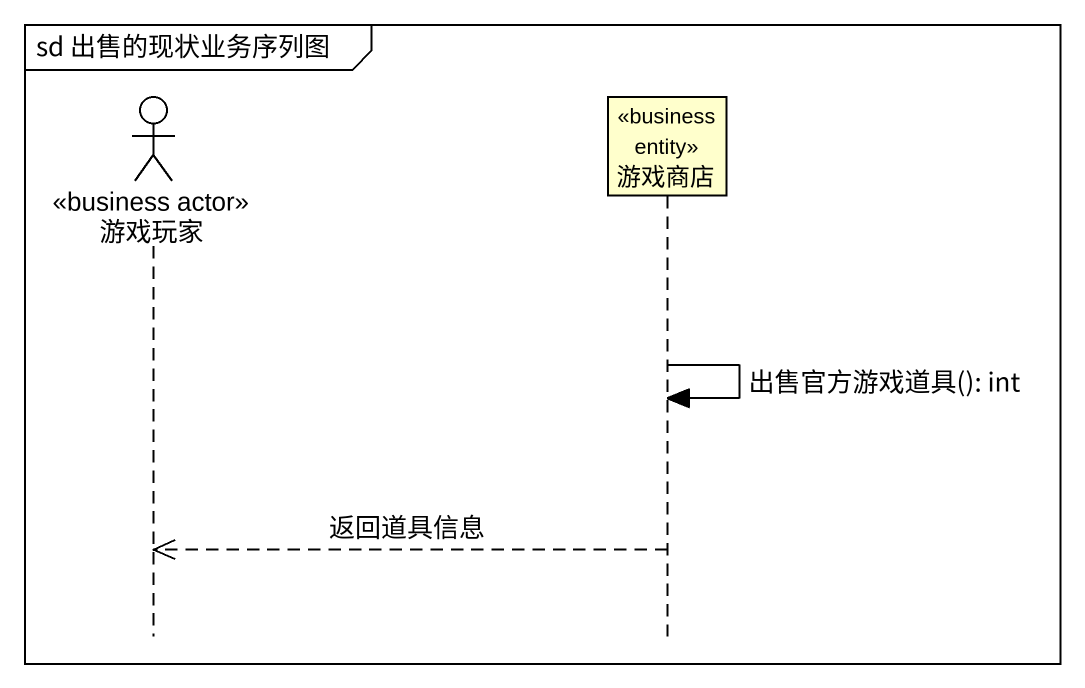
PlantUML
@startuml
mainframe sd 出售的现状业务序列图
hide footbox
actor 游戏玩家 <<business actor>>
participant 游戏商店 <<business entity>>

游戏商店 -> 游戏商店 : 出售官方游戏道具(): int
游戏商店 -->> 游戏玩家 : 返回道具信息
@enduml
